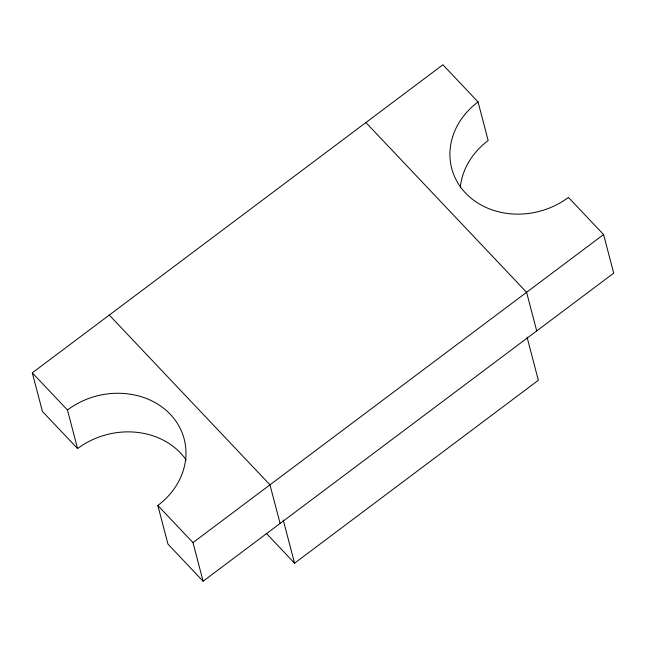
<?xml version="1.0" encoding="UTF-8"?>
<svg xmlns="http://www.w3.org/2000/svg" width="646" height="646" viewBox="0 0 646 646"><rect width="100%" height="100%" fill="white"/><g stroke="black" fill="none" stroke-linecap="round" stroke-linejoin="round"><path stroke-width="0.97" d="M186.201 460.025A73.935 63.768 -14.7 0 0 77.577 448.59L42.426 411.454L32.3 372.847L442.89 64.778L478.04 101.915L488.166 140.521A73.935 63.768 -14.7 0 0 460.34 187.106M603.574 234.546L613.7 273.153L203.11 581.222L192.984 542.616L603.574 234.546L568.423 197.41A73.935 63.768 -14.7 0 1 465.491 192.984A73.935 63.768 -14.7 0 1 478.04 101.915M266.241 533.265L294.568 563.199L538.36 380.284L527.039 337.131M365.902 122.546L526.587 292.315L536.713 330.913M109.287 315.087L269.971 484.855L280.098 523.454M32.3 372.847L67.45 409.984L77.577 448.59M67.45 409.984A73.935 63.768 -14.7 0 1 170.382 414.409A73.935 63.768 -14.7 0 1 157.834 505.479L192.984 542.616M203.11 581.222L167.96 544.085L157.834 505.479M283.247 520.046L294.568 563.199"/></g></svg>
